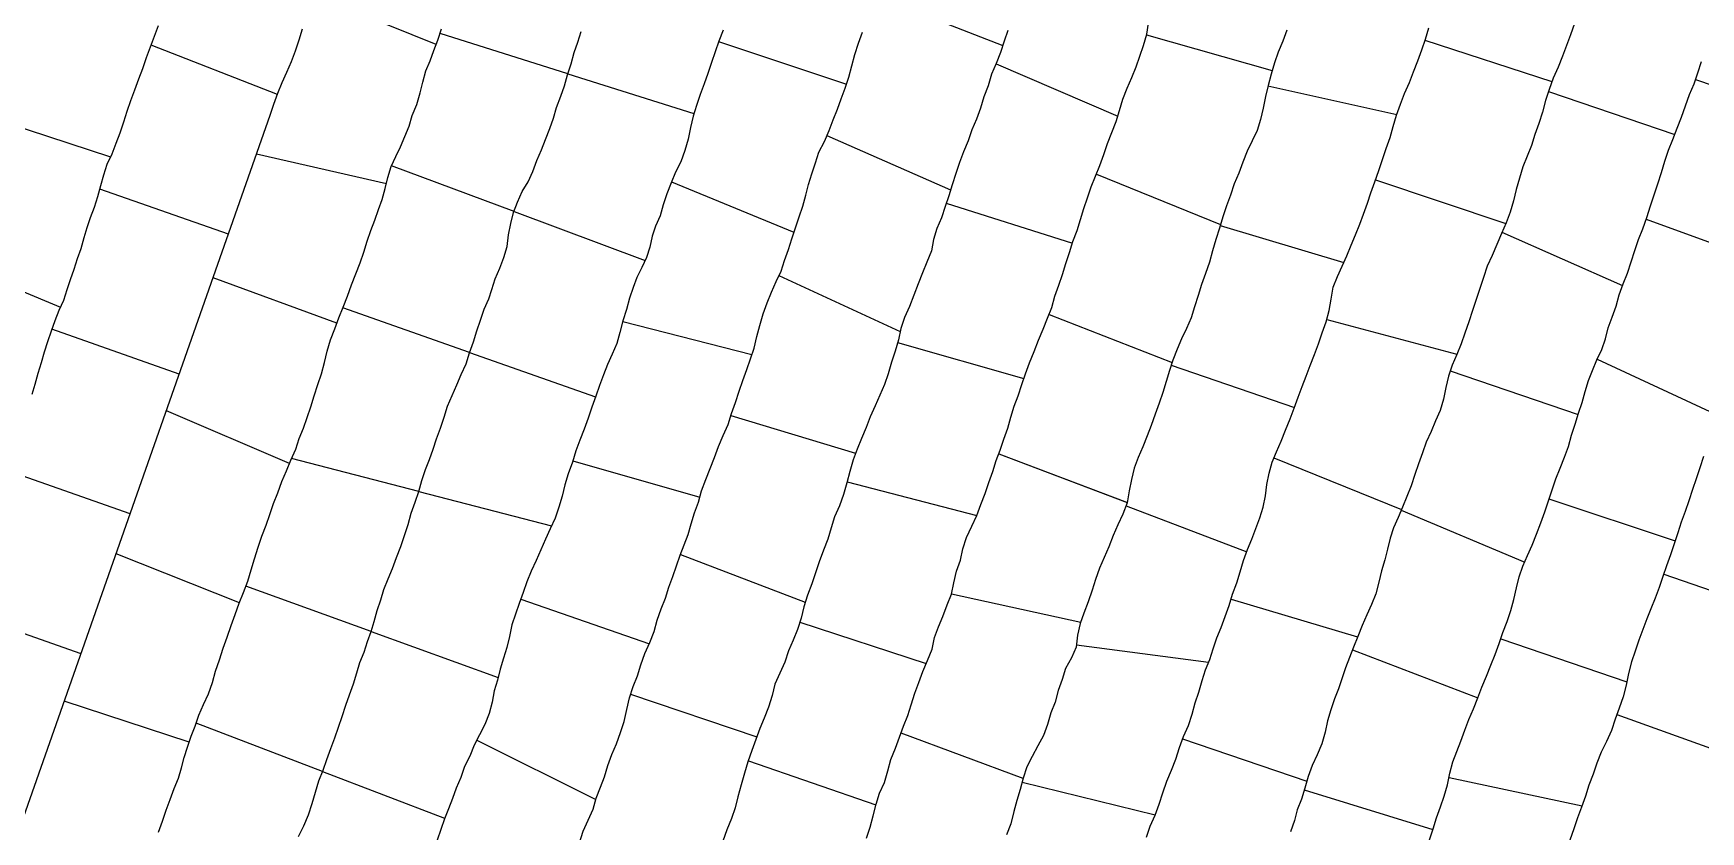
# Model space of a CAD drawing. Extents: x 703186 to 703989, y 1560402 to 1561368.
# Drawn here: x 703706.2 to 703762.5, y 1560572.1 to 1560599.1 of the extents above; entities that cross this region are included whole.
import ezdxf

# ---------------------------------------------------------------- set-up
doc = ezdxf.new("R2010")
doc.units = 0
doc.layers.add('10124_2002_REAL', color=30, linetype='Continuous')
doc.layers.add('AGROCAD PLL', color=7, linetype='Continuous')

msp = doc.modelspace()

# ---------------------------------------------------------------- linework, layer by layer
at = {"layer": '10124_2002_REAL'}
for points in [[(703658.1094, 1560436.6148), (703714.2042, 1560596.3042), (703714.321, 1560596.6765), (703714.4652, 1560597.0469), (703714.6058, 1560597.4061), (703714.7641, 1560597.7583), (703714.9167, 1560598.1181), (703715.052, 1560598.4764), (703715.1782, 1560598.8469), (703715.2939, 1560599.2203)], [(703710.426, 1560599.3241), (703710.2905, 1560598.9608), (703710.1563, 1560598.5979), (703710.0217, 1560598.2372), (703709.8947, 1560597.8707), (703709.7644, 1560597.5215), (703709.6227, 1560597.1556), (703709.4931, 1560596.7863), (703709.3717, 1560596.4274), (703709.2514, 1560596.0659), (703709.1305, 1560595.7043), (703708.9972, 1560595.3496), (703708.8571, 1560594.9933), (703708.6896, 1560594.6473), (703708.5826, 1560594.2861), (703708.4799, 1560593.9202), (703708.3805, 1560593.5557), (703708.2644, 1560593.1973), (703708.1297, 1560592.8456), (703708.0138, 1560592.509), (703707.9167, 1560592.1641), (703707.8203, 1560591.8009), (703707.6935, 1560591.4596), (703707.5763, 1560591.1027), (703707.4583, 1560590.7523), (703707.3452, 1560590.4104), (703707.2265, 1560590.0555), (703707.0756, 1560589.7154), (703706.9353, 1560589.3705), (703706.8153, 1560589.0206), (703706.6945, 1560588.6593), (703706.5794, 1560588.3109), (703706.4733, 1560587.9525), (703706.3621, 1560587.5917), (703706.2642, 1560587.2249), (703706.1627, 1560586.8833)], [(703710.4392, 1560572.11), (703710.5739, 1560572.482), (703710.6939, 1560572.863), (703710.833, 1560573.2227), (703710.9636, 1560573.5845), (703711.1051, 1560573.9352), (703711.2163, 1560574.2843), (703711.3064, 1560574.6345), (703711.4146, 1560574.9857), (703711.534, 1560575.3506), (703711.6703, 1560575.6934), (703711.8004, 1560576.064), (703711.9479, 1560576.4236), (703712.1166, 1560576.7877), (703712.2515, 1560577.1682), (703712.3633, 1560577.5471), (703712.4892, 1560577.9328), (703712.6119, 1560578.3208), (703712.7496, 1560578.6977), (703712.8919, 1560579.0852), (703713.0243, 1560579.4652), (703713.1603, 1560579.8385), (703713.3061, 1560580.2045), (703713.4443, 1560580.5822), (703713.5601, 1560580.9712), (703713.6777, 1560581.3414), (703713.798, 1560581.728), (703713.9238, 1560582.1077), (703714.0626, 1560582.47), (703714.1932, 1560582.833), (703714.3112, 1560583.2), (703714.4604, 1560583.5696), (703714.5979, 1560583.9433), (703714.7485, 1560584.3057), (703714.9049, 1560584.671), (703715.0637, 1560585.0334), (703715.1831, 1560585.3978), (703715.3228, 1560585.7524), (703715.4481, 1560586.1085), (703715.5715, 1560586.4693), (703715.6877, 1560586.843), (703715.815, 1560587.2248), (703715.9385, 1560587.5823), (703716.0337, 1560587.957), (703716.1199, 1560588.345), (703716.2435, 1560588.7227), (703716.3803, 1560589.0962), (703716.5161, 1560589.4676), (703716.6649, 1560589.8268), (703716.812, 1560590.2015), (703716.9484, 1560590.5837), (703717.0927, 1560590.9542), (703717.2379, 1560591.3202), (703717.3624, 1560591.6852), (703717.4766, 1560592.0523), (703717.5942, 1560592.4165), (703717.7307, 1560592.7637), (703717.8602, 1560593.1224), (703717.9792, 1560593.4634), (703718.0851, 1560593.8348), (703718.1681, 1560594.2006), (703718.2855, 1560594.5709), (703718.4403, 1560594.9116), (703718.5959, 1560595.244), (703718.7501, 1560595.5852), (703718.8881, 1560595.9333), (703718.9969, 1560596.2988), (703719.1513, 1560596.6683), (703719.2615, 1560597.0565), (703719.3521, 1560597.4229), (703719.4583, 1560597.8011), (703719.5981, 1560598.144), (703719.7249, 1560598.4944), (703719.8637, 1560598.8358), (703719.9879, 1560599.2191)], [(703715.16, 1560571.9734), (703715.3333, 1560572.3319), (703715.4977, 1560572.7043), (703715.6207, 1560573.079), (703715.7273, 1560573.4663), (703715.8462, 1560573.8434), (703715.9862, 1560574.2099), (703716.112, 1560574.5709), (703716.2459, 1560574.9352), (703716.3866, 1560575.3017), (703716.5116, 1560575.6563), (703716.6327, 1560576.0229), (703716.7497, 1560576.4004), (703716.8806, 1560576.7531), (703717.0082, 1560577.1218), (703717.1232, 1560577.4936), (703717.2298, 1560577.8444), (703717.3703, 1560578.1894), (703717.4859, 1560578.5501), (703717.608, 1560578.8872), (703717.7132, 1560579.2285), (703717.8177, 1560579.5985), (703717.9368, 1560579.9548), (703718.0388, 1560580.3059), (703718.18, 1560580.6673), (703718.3274, 1560581.0169), (703718.4689, 1560581.3846), (703718.6074, 1560581.7511), (703718.7352, 1560582.1236), (703718.8587, 1560582.4998), (703718.9614, 1560582.8755), (703719.0998, 1560583.2455), (703719.22, 1560583.6086), (703719.3165, 1560583.9826), (703719.4377, 1560584.3495), (703719.576, 1560584.6881), (703719.7032, 1560585.0405), (703719.8174, 1560585.39), (703719.9494, 1560585.7425), (703720.0776, 1560586.1167), (703720.1894, 1560586.4886), (703720.346, 1560586.847), (703720.5046, 1560587.2064), (703720.6516, 1560587.5543), (703720.8123, 1560587.9226), (703720.9287, 1560588.2911), (703721.0599, 1560588.6631), (703721.1722, 1560589.0356), (703721.2936, 1560589.3886), (703721.4262, 1560589.7583), (703721.5782, 1560590.1112), (703721.6854, 1560590.4254), (703721.7982, 1560590.7839), (703721.9461, 1560591.1463), (703722.0815, 1560591.4997), (703722.1942, 1560591.8814), (703722.2445, 1560592.2692), (703722.3256, 1560592.6479), (703722.4151, 1560593.019), (703722.5485, 1560593.3766), (703722.7069, 1560593.736), (703722.9015, 1560594.0581), (703723.0602, 1560594.4043), (703723.2015, 1560594.7729), (703723.3537, 1560595.1355), (703723.4878, 1560595.4887), (703723.6341, 1560595.8569), (703723.7653, 1560596.2028), (703723.8677, 1560596.5706), (703724.0032, 1560596.9437), (703724.1338, 1560597.2953), (703724.2378, 1560597.6646), (703724.3563, 1560598.0397), (703724.4592, 1560598.4187), (703724.5813, 1560598.775), (703724.6894, 1560599.1331)], [(703729.4873, 1560599.1735), (703729.3381, 1560598.8083), (703729.2171, 1560598.444), (703729.0964, 1560598.0851), (703728.9695, 1560597.7131), (703728.8436, 1560597.3637), (703728.7092, 1560597.0025), (703728.5867, 1560596.639), (703728.4721, 1560596.274), (703728.3839, 1560595.8891), (703728.301, 1560595.4995), (703728.1944, 1560595.1153), (703728.0525, 1560594.7363), (703727.8735, 1560594.3805), (703727.7263, 1560594.0218), (703727.5897, 1560593.6541), (703727.4646, 1560593.2775), (703727.3593, 1560592.9138), (703727.2022, 1560592.564), (703727.0897, 1560592.221), (703727.01, 1560591.8572), (703726.8955, 1560591.504), (703726.7444, 1560591.1724), (703726.5779, 1560590.8302), (703726.4473, 1560590.4917), (703726.3244, 1560590.128), (703726.2217, 1560589.7518), (703726.1019, 1560589.3674), (703726.0006, 1560588.9713), (703725.8976, 1560588.6037), (703725.7403, 1560588.2463), (703725.5854, 1560587.8996), (703725.4516, 1560587.5513), (703725.3151, 1560587.1871), (703725.1868, 1560586.828), (703725.0561, 1560586.4606), (703724.9326, 1560586.0897), (703724.8001, 1560585.718), (703724.6438, 1560585.3462), (703724.5117, 1560584.9815), (703724.4009, 1560584.5957), (703724.2614, 1560584.2109), (703724.1425, 1560583.8359), (703724.05, 1560583.4506), (703723.9421, 1560583.0783), (703723.8126, 1560582.7122), (703723.6518, 1560582.352), (703723.4953, 1560581.999), (703723.3282, 1560581.644), (703723.174, 1560581.2815), (703723.0106, 1560580.9223), (703722.8562, 1560580.5609), (703722.7329, 1560580.2), (703722.6067, 1560579.8364), (703722.4811, 1560579.4762), (703722.3579, 1560579.1148), (703722.2752, 1560578.7229), (703722.1891, 1560578.3451), (703722.0762, 1560577.9839), (703721.9642, 1560577.6139), (703721.8738, 1560577.2489), (703721.7621, 1560576.8858), (703721.696, 1560576.4973), (703721.5951, 1560576.1225), (703721.4439, 1560575.7476), (703721.2595, 1560575.4002), (703721.0842, 1560575.0494), (703720.9369, 1560574.6809), (703720.7641, 1560574.3279), (703720.6307, 1560573.9617), (703720.4784, 1560573.6012), (703720.3553, 1560573.2536), (703720.2176, 1560572.904), (703720.0804, 1560572.5636), (703719.9622, 1560572.2025), (703719.8324, 1560571.8403)], [(703724.6407, 1560571.754), (703724.7643, 1560572.1476), (703724.9291, 1560572.5226), (703725.1005, 1560572.8868), (703725.2045, 1560573.2624), (703725.3464, 1560573.63), (703725.4789, 1560573.9816), (703725.5934, 1560574.3703), (703725.729, 1560574.7328), (703725.8834, 1560575.0943), (703726.0237, 1560575.474), (703726.1414, 1560575.8521), (703726.2366, 1560576.2529), (703726.3209, 1560576.6487), (703726.4497, 1560577.0285), (703726.5993, 1560577.3908), (703726.7084, 1560577.762), (703726.8421, 1560578.1409), (703727.0138, 1560578.5109), (703727.1602, 1560578.8876), (703727.2603, 1560579.2719), (703727.3908, 1560579.648), (703727.5349, 1560580.014), (703727.6562, 1560580.3788), (703727.7866, 1560580.747), (703727.9056, 1560581.1041), (703728.035, 1560581.4609), (703728.1705, 1560581.8158), (703728.3094, 1560582.1547), (703728.4024, 1560582.5199), (703728.5213, 1560582.8934), (703728.6539, 1560583.254), (703728.7595, 1560583.637), (703728.9, 1560584.0154), (703729.0442, 1560584.3841), (703729.1893, 1560584.7618), (703729.3323, 1560585.1292), (703729.4892, 1560585.4949), (703729.6488, 1560585.8725), (703729.7614, 1560586.2447), (703729.8987, 1560586.6105), (703730.0229, 1560586.9994), (703730.1495, 1560587.3571), (703730.2787, 1560587.7312), (703730.4033, 1560588.0889), (703730.5269, 1560588.4485), (703730.6234, 1560588.8347), (703730.7218, 1560589.2111), (703730.8295, 1560589.6024), (703730.9678, 1560589.9757), (703731.1125, 1560590.3371), (703731.2713, 1560590.6921), (703731.4363, 1560591.0492), (703731.5533, 1560591.4065), (703731.687, 1560591.7773), (703731.7983, 1560592.1356), (703731.9222, 1560592.5102), (703732.0502, 1560592.8751), (703732.168, 1560593.2359), (703732.2719, 1560593.6122), (703732.3685, 1560593.9659), (703732.4786, 1560594.3291), (703732.5951, 1560594.7039), (703732.7103, 1560595.0626), (703732.9, 1560595.4232), (703733.0622, 1560595.7932), (703733.1926, 1560596.1478), (703733.346, 1560596.5061), (703733.4615, 1560596.8601), (703733.6059, 1560597.2141), (703733.7242, 1560597.5887), (703733.8301, 1560597.9723), (703733.9275, 1560598.3596), (703734.0485, 1560598.7374), (703734.1896, 1560599.1091)], [(703739.0859, 1560599.1649), (703738.9618, 1560598.8005), (703738.8443, 1560598.4213), (703738.6983, 1560598.0495), (703738.5417, 1560597.6862), (703738.4207, 1560597.3018), (703738.2809, 1560596.9228), (703738.1705, 1560596.5457), (703738.0293, 1560596.1737), (703737.8739, 1560595.8168), (703737.7515, 1560595.4435), (703737.589, 1560595.0691), (703737.4585, 1560594.7091), (703737.3326, 1560594.3418), (703737.2093, 1560593.9546), (703737.0928, 1560593.5909), (703736.9765, 1560593.226), (703736.8471, 1560592.8449), (703736.6956, 1560592.4889), (703736.5784, 1560592.1076), (703736.5078, 1560591.7279), (703736.3576, 1560591.3459), (703736.2042, 1560590.9824), (703736.0592, 1560590.613), (703735.9199, 1560590.2289), (703735.769, 1560589.8546), (703735.6041, 1560589.4848), (703735.4737, 1560589.1142), (703735.3954, 1560588.7319), (703735.2849, 1560588.3416), (703735.1667, 1560587.9737), (703735.0514, 1560587.5824), (703734.9286, 1560587.2191), (703734.7745, 1560586.8579), (703734.6181, 1560586.4973), (703734.4394, 1560586.131), (703734.3062, 1560585.7677), (703734.155, 1560585.3959), (703734.0056, 1560585.0436), (703733.8715, 1560584.6732), (703733.7551, 1560584.2794), (703733.6572, 1560583.9022), (703733.5462, 1560583.51), (703733.4052, 1560583.1284), (703733.2439, 1560582.755), (703733.13, 1560582.3834), (703733.0177, 1560582.0051), (703732.8753, 1560581.628), (703732.722, 1560581.2378), (703732.6025, 1560580.864), (703732.4712, 1560580.4904), (703732.3304, 1560580.1118), (703732.2102, 1560579.7206), (703732.1151, 1560579.3311), (703731.9908, 1560578.952), (703731.8461, 1560578.5929), (703731.6936, 1560578.2366), (703731.5698, 1560577.8564), (703731.3982, 1560577.4822), (703731.2324, 1560577.1044), (703731.1411, 1560576.7276), (703731.0087, 1560576.3325), (703730.8665, 1560575.9676), (703730.7216, 1560575.6121), (703730.588, 1560575.2427), (703730.4542, 1560574.8729), (703730.3209, 1560574.4881), (703730.2026, 1560574.1051), (703730.0966, 1560573.7089), (703729.9791, 1560573.3103), (703729.8886, 1560572.938), (703729.7629, 1560572.5764), (703729.6087, 1560572.1984), (703729.4774, 1560571.8094)], [(703734.3207, 1560571.9107), (703734.4456, 1560572.2788), (703734.5446, 1560572.6671), (703734.6439, 1560573.0614), (703734.7562, 1560573.4332), (703734.927, 1560573.7941), (703735.0384, 1560574.182), (703735.1406, 1560574.5712), (703735.3016, 1560574.9472), (703735.4286, 1560575.3232), (703735.564, 1560575.6868), (703735.7095, 1560576.0502), (703735.8306, 1560576.4174), (703735.9545, 1560576.8012), (703736.0845, 1560577.1621), (703736.2154, 1560577.5388), (703736.3838, 1560577.9106), (703736.5304, 1560578.2929), (703736.6135, 1560578.6804), (703736.7488, 1560579.0393), (703736.8943, 1560579.3942), (703737.0408, 1560579.7877), (703737.1842, 1560580.1503), (703737.266, 1560580.5238), (703737.3569, 1560580.9213), (703737.4967, 1560581.2932), (703737.5736, 1560581.6806), (703737.696, 1560582.0538), (703737.871, 1560582.4397), (703738.0395, 1560582.8041), (703738.1747, 1560583.1727), (703738.3188, 1560583.547), (703738.4481, 1560583.9169), (703738.58, 1560584.282), (703738.6942, 1560584.6523), (703738.8284, 1560585.0045), (703738.9547, 1560585.3771), (703739.0845, 1560585.7421), (703739.1877, 1560586.1166), (703739.3068, 1560586.4939), (703739.4347, 1560586.8351), (703739.5552, 1560587.2234), (703739.6877, 1560587.5778), (703739.8233, 1560587.9543), (703739.9753, 1560588.337), (703740.1278, 1560588.7165), (703740.2803, 1560589.0816), (703740.4268, 1560589.455), (703740.5683, 1560589.8163), (703740.6779, 1560590.1971), (703740.8046, 1560590.5668), (703740.9324, 1560590.9356), (703741.0436, 1560591.3083), (703741.1652, 1560591.6763), (703741.2864, 1560592.0417), (703741.4289, 1560592.4116), (703741.5391, 1560592.7818), (703741.6482, 1560593.1538), (703741.7781, 1560593.5152), (703741.9023, 1560593.8857), (703742.0482, 1560594.249), (703742.1942, 1560594.6069), (703742.3266, 1560594.9774), (703742.4554, 1560595.3482), (703742.5938, 1560595.719), (703742.7376, 1560596.0887), (703742.8522, 1560596.4681), (703742.9728, 1560596.8497), (703743.1198, 1560597.2135), (703743.2773, 1560597.5744), (703743.4148, 1560597.9353), (703743.543, 1560598.3021), (703743.6691, 1560598.6631), (703743.7766, 1560599.0411), (703743.8394, 1560599.4121)], [(703748.4987, 1560599.175), (703748.3646, 1560598.8087), (703748.2113, 1560598.4349), (703748.0857, 1560598.068), (703747.9686, 1560597.6906), (703747.8677, 1560597.3133), (703747.7825, 1560596.9329), (703747.7024, 1560596.5391), (703747.6163, 1560596.1636), (703747.5044, 1560595.79), (703747.333, 1560595.4402), (703747.1674, 1560595.0941), (703747.0152, 1560594.7233), (703746.8796, 1560594.3496), (703746.7205, 1560593.988), (703746.5952, 1560593.6113), (703746.4684, 1560593.2526), (703746.3387, 1560592.8762), (703746.2251, 1560592.4966), (703746.1011, 1560592.1132), (703745.9899, 1560591.7268), (703745.8872, 1560591.3432), (703745.7607, 1560590.963), (703745.6244, 1560590.5997), (703745.5073, 1560590.2206), (703745.3805, 1560589.8458), (703745.2752, 1560589.4655), (703745.1134, 1560589.1073), (703744.9518, 1560588.7633), (703744.8047, 1560588.4175), (703744.6597, 1560588.042), (703744.5406, 1560587.6968), (703744.4276, 1560587.3258), (703744.3148, 1560586.9473), (703744.1916, 1560586.5897), (703744.0628, 1560586.2148), (703743.9291, 1560585.8419), (703743.7946, 1560585.487), (703743.648, 1560585.1216), (703743.4817, 1560584.7551), (703743.3544, 1560584.4024), (703743.2555, 1560584.0186), (703743.1769, 1560583.6288), (703743.1196, 1560583.2329), (703742.9701, 1560582.8403), (703742.795, 1560582.4837), (703742.6456, 1560582.1241), (703742.5013, 1560581.7385), (703742.3436, 1560581.3786), (703742.1824, 1560581.0204), (703742.0512, 1560580.6429), (703741.9304, 1560580.2792), (703741.7984, 1560579.8881), (703741.6522, 1560579.5079), (703741.5288, 1560579.1511), (703741.4427, 1560578.7631), (703741.3897, 1560578.3569), (703741.2386, 1560577.9989), (703741.0315, 1560577.6364), (703740.9177, 1560577.2646), (703740.7915, 1560576.8945), (703740.6808, 1560576.4987), (703740.5371, 1560576.1378), (703740.4316, 1560575.7446), (703740.2956, 1560575.3768), (703740.0954, 1560575.024), (703739.9038, 1560574.6734), (703739.7262, 1560574.3232), (703739.601, 1560573.9414), (703739.5042, 1560573.5503), (703739.3928, 1560573.1845), (703739.2926, 1560572.8101), (703739.1863, 1560572.4002), (703739.0481, 1560572.0248)], [(703743.7668, 1560571.9458), (703743.8868, 1560572.3229), (703744.0541, 1560572.6886), (703744.1968, 1560573.0596), (703744.3124, 1560573.4423), (703744.451, 1560573.8317), (703744.6085, 1560574.2054), (703744.7592, 1560574.5785), (703744.8821, 1560574.9715), (703745.0108, 1560575.3484), (703745.1888, 1560575.7138), (703745.3085, 1560576.1003), (703745.4053, 1560576.4769), (703745.5296, 1560576.8417), (703745.641, 1560577.2334), (703745.7533, 1560577.5906), (703745.8996, 1560577.9417), (703746.0151, 1560578.3069), (703746.1416, 1560578.6684), (703746.2807, 1560579.0227), (703746.4163, 1560579.3875), (703746.5524, 1560579.7615), (703746.6663, 1560580.1416), (703746.8088, 1560580.5232), (703746.9242, 1560580.901), (703747.0411, 1560581.2783), (703747.1735, 1560581.649), (703747.3171, 1560582.0024), (703747.4567, 1560582.3579), (703747.5923, 1560582.7213), (703747.7017, 1560583.085), (703747.7766, 1560583.4646), (703747.825, 1560583.8479), (703747.9018, 1560584.228), (703748.0075, 1560584.6031), (703748.1491, 1560584.9519), (703748.3142, 1560585.3088), (703748.4578, 1560585.6788), (703748.6143, 1560586.0585), (703748.753, 1560586.427), (703748.8801, 1560586.7902), (703749.0132, 1560587.1478), (703749.1517, 1560587.5057), (703749.289, 1560587.8604), (703749.4336, 1560588.2304), (703749.5722, 1560588.5902), (703749.6966, 1560588.9609), (703749.8284, 1560589.3313), (703749.9305, 1560589.7123), (703749.9944, 1560590.1016), (703750.0651, 1560590.5025), (703750.2079, 1560590.859), (703750.3689, 1560591.2119), (703750.5286, 1560591.5627), (703750.6656, 1560591.9166), (703750.8187, 1560592.2753), (703750.9668, 1560592.6268), (703751.0902, 1560592.9722), (703751.2184, 1560593.3338), (703751.3396, 1560593.6888), (703751.4751, 1560594.057), (703751.6029, 1560594.4392), (703751.7255, 1560594.8073), (703751.8508, 1560595.183), (703751.9818, 1560595.5512), (703752.0892, 1560595.9301), (703752.2005, 1560596.31), (703752.3376, 1560596.6781), (703752.4757, 1560597.0416), (703752.6349, 1560597.409), (703752.7785, 1560597.7736), (703752.9208, 1560598.1403), (703753.0549, 1560598.508), (703753.1737, 1560598.8752), (703753.293, 1560599.2494)], [(703758.2016, 1560599.396), (703758.0748, 1560599.0198), (703757.9396, 1560598.653), (703757.8052, 1560598.2959), (703757.6501, 1560597.9239), (703757.4828, 1560597.5517), (703757.3524, 1560597.1763), (703757.2237, 1560596.7984), (703757.1282, 1560596.4101), (703757.0037, 1560596.0259), (703756.8676, 1560595.6597), (703756.7535, 1560595.2879), (703756.6105, 1560594.9213), (703756.4612, 1560594.559), (703756.3482, 1560594.1835), (703756.2417, 1560593.8038), (703756.1434, 1560593.4218), (703756.0336, 1560593.0396), (703755.8953, 1560592.6707), (703755.7375, 1560592.3142), (703755.5892, 1560591.9468), (703755.4235, 1560591.5767), (703755.2562, 1560591.2122), (703755.1393, 1560590.8348), (703755.0144, 1560590.4589), (703754.8869, 1560590.0869), (703754.7688, 1560589.7123), (703754.6432, 1560589.3361), (703754.5047, 1560588.9501), (703754.3774, 1560588.5926), (703754.2314, 1560588.235), (703754.0779, 1560587.8779), (703753.9496, 1560587.5029), (703753.866, 1560587.1175), (703753.7911, 1560586.7197), (703753.669, 1560586.3446), (703753.5139, 1560585.991), (703753.3687, 1560585.631), (703753.2069, 1560585.273), (703753.0801, 1560584.914), (703752.9467, 1560584.5379), (703752.8196, 1560584.1783), (703752.6922, 1560583.8065), (703752.5496, 1560583.4357), (703752.403, 1560583.0858), (703752.2544, 1560582.7314), (703752.1024, 1560582.3894), (703751.9886, 1560582.0384), (703751.8913, 1560581.6613), (703751.8031, 1560581.3017), (703751.6997, 1560580.9307), (703751.6036, 1560580.5477), (703751.4997, 1560580.1621), (703751.3535, 1560579.8024), (703751.2028, 1560579.4452), (703751.0412, 1560579.0866), (703750.8907, 1560578.7231), (703750.7459, 1560578.3591), (703750.6112, 1560578.0062), (703750.4854, 1560577.6576), (703750.3516, 1560577.2906), (703750.2443, 1560576.9524), (703750.1123, 1560576.6143), (703749.9879, 1560576.2412), (703749.8783, 1560575.8736), (703749.7915, 1560575.4908), (703749.6832, 1560575.1008), (703749.5233, 1560574.7261), (703749.3571, 1560574.3681), (703749.2188, 1560573.9889), (703749.1082, 1560573.6047), (703748.9926, 1560573.2311), (703748.8543, 1560572.8663), (703748.7555, 1560572.5089), (703748.6288, 1560572.1234)], [(703753.3157, 1560571.8579), (703753.4364, 1560572.2252), (703753.5523, 1560572.6005), (703753.6857, 1560572.9679), (703753.8078, 1560573.3349), (703753.9217, 1560573.7124), (703754.0048, 1560574.1026), (703754.0986, 1560574.4914), (703754.2385, 1560574.8404), (703754.3714, 1560575.1907), (703754.5009, 1560575.5537), (703754.6402, 1560575.9149), (703754.7945, 1560576.2763), (703754.9439, 1560576.6432), (703755.0843, 1560577.0131), (703755.2314, 1560577.3834), (703755.3791, 1560577.7537), (703755.5336, 1560578.1115), (703755.6667, 1560578.4849), (703755.7913, 1560578.8506), (703755.9318, 1560579.2208), (703756.0544, 1560579.5984), (703756.1628, 1560579.9684), (703756.2444, 1560580.3566), (703756.3363, 1560580.733), (703756.4648, 1560581.0912), (703756.6221, 1560581.4468), (703756.7812, 1560581.8012), (703756.9234, 1560582.1726), (703757.0681, 1560582.5492), (703757.2009, 1560582.9196), (703757.3233, 1560583.2948), (703757.4471, 1560583.6681), (703757.5811, 1560584.0352), (703757.7268, 1560584.4009), (703757.8721, 1560584.7672), (703758.0009, 1560585.1338), (703758.1088, 1560585.5129), (703758.2224, 1560585.884), (703758.3444, 1560586.2533), (703758.4659, 1560586.6171), (703758.5639, 1560586.9813), (703758.6762, 1560587.3533), (703758.8182, 1560587.6907), (703758.9605, 1560588.0529), (703759.1246, 1560588.4061), (703759.2478, 1560588.7651), (703759.346, 1560589.1331), (703759.471, 1560589.4932), (703759.6069, 1560589.8645), (703759.7174, 1560590.2446), (703759.8462, 1560590.6157), (703759.9949, 1560590.9779), (703760.1138, 1560591.3586), (703760.2405, 1560591.7376), (703760.3671, 1560592.1078), (703760.5095, 1560592.4734), (703760.6494, 1560592.8578), (703760.7687, 1560593.2445), (703760.8945, 1560593.6184), (703761.0218, 1560593.9922), (703761.1451, 1560594.3744), (703761.2515, 1560594.7579), (703761.3796, 1560595.1273), (703761.5275, 1560595.4906), (703761.6669, 1560595.8648), (703761.8115, 1560596.2446), (703761.9461, 1560596.6211), (703762.0905, 1560597.0018), (703762.238, 1560597.3656), (703762.3652, 1560597.7405), (703762.4889, 1560598.1175)], [(703762.5528, 1560584.7872), (703762.4393, 1560584.4106), (703762.3119, 1560584.0405), (703762.1872, 1560583.6718), (703762.0669, 1560583.2979), (703761.9377, 1560582.9358), (703761.8068, 1560582.5765), (703761.6893, 1560582.2126), (703761.5656, 1560581.846), (703761.4402, 1560581.4715), (703761.3133, 1560581.1055), (703761.1862, 1560580.7374), (703761.0596, 1560580.3728), (703760.9249, 1560580.0106), (703760.7811, 1560579.6504), (703760.6427, 1560579.3089), (703760.5104, 1560578.9519), (703760.3734, 1560578.5955), (703760.2535, 1560578.2279), (703760.1303, 1560577.8582), (703760.0307, 1560577.4713), (703759.9539, 1560577.0701), (703759.8452, 1560576.6794), (703759.7133, 1560576.2964), (703759.5803, 1560575.9269), (703759.4485, 1560575.5501), (703759.2855, 1560575.1697), (703759.1006, 1560574.813), (703758.9605, 1560574.4415), (703758.8408, 1560574.0681), (703758.6932, 1560573.7041), (703758.5769, 1560573.3299), (703758.446, 1560572.9581), (703758.3113, 1560572.6001), (703758.179, 1560572.2314), (703758.0537, 1560571.8485)]]:
    msp.add_lwpolyline(points, dxfattribs=at)
at = {"layer": 'AGROCAD PLL', "color": 3, "true_color": 0x00ff00}
for points in [[(703719.8052, 1560598.6919), (703715.6422, 1560600.3844)], [(703734.69, 1560600.31), (703738.9172, 1560598.6566)], [(703724.25, 1560597.7032), (703719.9381, 1560599.0654)], [(703753.1601, 1560598.8332), (703757.4463, 1560597.4465)], [(703738.6963, 1560598.0449), (703742.7948, 1560596.2782)], [(703724.25, 1560597.7032), (703728.4993, 1560596.3607)], [(703724.25, 1560597.7032), (703728.4993, 1560596.3607)], [(703762.2862, 1560597.5076), (703766.5629, 1560596.0565)], [(703747.8651, 1560597.3016), (703752.2076, 1560596.3289)], [(703757.3278, 1560597.104), (703761.588, 1560595.6531)], [(703718.1217, 1560593.9961), (703713.7425, 1560594.9897)], [(703727.7423, 1560594.0607), (703731.8742, 1560592.3651)], [(703742.0776, 1560594.321), (703746.2604, 1560592.6147)], [(703737.0133, 1560593.3414), (703741.2677, 1560591.9854)], [(703760.6262, 1560592.794), (703764.8844, 1560591.2442)], [(703702.9687, 1560591.5587), (703707.1269, 1560589.8311)], [(703731.3663, 1560590.8978), (703735.4523, 1560589.0098)], [(703720.9324, 1560588.3015), (703716.6576, 1560589.8092)], [(703740.4783, 1560589.5865), (703744.6314, 1560587.96)], [(703726.0975, 1560589.3502), (703730.4539, 1560588.2361)], [(703749.8517, 1560589.4184), (703754.235, 1560588.2438)], [(703749.8517, 1560589.4184), (703754.2352, 1560588.2438)], [(703720.9324, 1560588.3015), (703725.1783, 1560586.804)], [(703720.9324, 1560588.3015), (703725.1783, 1560586.804)], [(703758.9731, 1560588.08), (703763.0889, 1560586.1677)], [(703714.8554, 1560584.5555), (703710.7019, 1560586.3338)], [(703724.4159, 1560584.6481), (703728.6991, 1560583.418)], [(703709.4797, 1560582.8546), (703705.2271, 1560584.3485)], [(703733.6672, 1560583.9406), (703738.0402, 1560582.8056)], [(703733.6672, 1560583.9406), (703738.0401, 1560582.8056)], [(703757.3441, 1560583.3574), (703761.5994, 1560581.9461)], [(703752.3578, 1560582.9779), (703756.5262, 1560581.2301)], [(703713.166, 1560579.8529), (703709.0072, 1560581.5096)], [(703728.0424, 1560581.4802), (703732.2565, 1560579.8713)], [(703761.2164, 1560580.8249), (703765.4243, 1560579.372)], [(703717.6063, 1560578.8824), (703713.3822, 1560580.4124)], [(703737.1867, 1560580.1617), (703741.548, 1560579.2066)], [(703746.6179, 1560579.9802), (703750.8824, 1560578.7023)], [(703707.8226, 1560578.1372), (703703.5769, 1560579.6286)], [(703732.0743, 1560579.2066), (703736.3377, 1560577.8087)], [(703741.3998, 1560578.4342), (703745.8622, 1560577.8519)], [(703755.719, 1560578.6383), (703759.9764, 1560577.1877)], [(703750.7117, 1560578.2695), (703754.9477, 1560576.6526)], [(703750.7117, 1560578.2695), (703754.9475, 1560576.6527)], [(703726.3639, 1560576.7756), (703730.6203, 1560575.3321)], [(703721.1711, 1560575.2233), (703725.1912, 1560573.2144)], [(703749.0906, 1560573.5479), (703753.4298, 1560572.2052)]]:
    msp.add_lwpolyline(points, dxfattribs=at)
at = {"layer": 'AGROCAD PLL', "color": 1, "true_color": 0xff0000}
for points in [[(703714.4496, 1560597.0069), (703710.1823, 1560598.6682)], [(703729.3321, 1560598.7902), (703733.6506, 1560597.3558)], [(703732.9859, 1560595.619), (703737.1568, 1560593.7906)], [(703751.4967, 1560594.1215), (703755.8876, 1560592.6532)], [(703712.7939, 1560592.2895), (703708.4512, 1560593.815)], [(703722.4296, 1560593.0579), (703726.8518, 1560591.4082)], [(703722.4296, 1560593.0579), (703726.8518, 1560591.4082)], [(703711.1368, 1560587.5721), (703706.8366, 1560589.0826)], [(703754.0116, 1560587.684), (703758.329, 1560586.2068)], [(703738.7833, 1560584.886), (703743.1197, 1560583.2337)], [(703738.7833, 1560584.886), (703743.1199, 1560583.2336)], [(703748.0672, 1560584.7501), (703752.3686, 1560583.0039)], [(703719.2205, 1560583.6105), (703723.6979, 1560582.4553)], [(703719.2205, 1560583.6105), (703723.6979, 1560582.4553)], [(703722.6559, 1560579.9783), (703726.9957, 1560578.472)], [(703717.6063, 1560578.8824), (703721.8937, 1560577.3294)], [(703717.6063, 1560578.8824), (703721.8937, 1560577.3294)], [(703715.9673, 1560574.1605), (703711.7039, 1560575.7891)], [(703730.334, 1560574.5259), (703734.6373, 1560573.0352)], [(703739.5679, 1560573.8076), (703744.0577, 1560572.6964)], [(703739.5679, 1560573.8076), (703744.0571, 1560572.6965)], [(703753.9742, 1560573.9591), (703758.4619, 1560573.0033)]]:
    msp.add_lwpolyline(points, dxfattribs=at)
at = {"layer": 'AGROCAD PLL', "color": 5, "true_color": 0x0000ff}
for points in [[(703743.7711, 1560599.0218), (703748.0078, 1560597.8169)], [(703704.5917, 1560596.2847), (703708.8134, 1560594.9031)], [(703722.4296, 1560593.0579), (703718.2983, 1560594.599)], [(703746.2519, 1560592.586), (703750.4258, 1560591.3369)], [(703755.7593, 1560592.3635), (703759.8278, 1560590.5627)], [(703716.4503, 1560589.2878), (703712.2757, 1560590.8142)], [(703735.3675, 1560588.6333), (703739.631, 1560587.4263)], [(703744.6019, 1560587.8744), (703748.758, 1560586.4404)], [(703744.6019, 1560587.8744), (703748.7577, 1560586.4405)], [(703729.7409, 1560586.1768), (703733.9544, 1560584.9021)], [(703719.2205, 1560583.6105), (703714.9258, 1560584.7187)], [(703743.0791, 1560583.1264), (703747.1478, 1560581.5771)], [(703711.4694, 1560575.1533), (703707.2584, 1560576.5311)], [(703759.6384, 1560576.0883), (703763.7998, 1560574.5904)], [(703735.4825, 1560575.4679), (703739.5989, 1560573.935)], [(703735.4825, 1560575.4679), (703739.5994, 1560573.9348)], [(703744.9815, 1560575.2627), (703749.1734, 1560573.8313)], [(703715.9673, 1560574.1605), (703720.0894, 1560572.5859)], [(703715.9673, 1560574.1605), (703720.0894, 1560572.5859)]]:
    msp.add_lwpolyline(points, dxfattribs=at)

doc.saveas('drawing.dxf')
